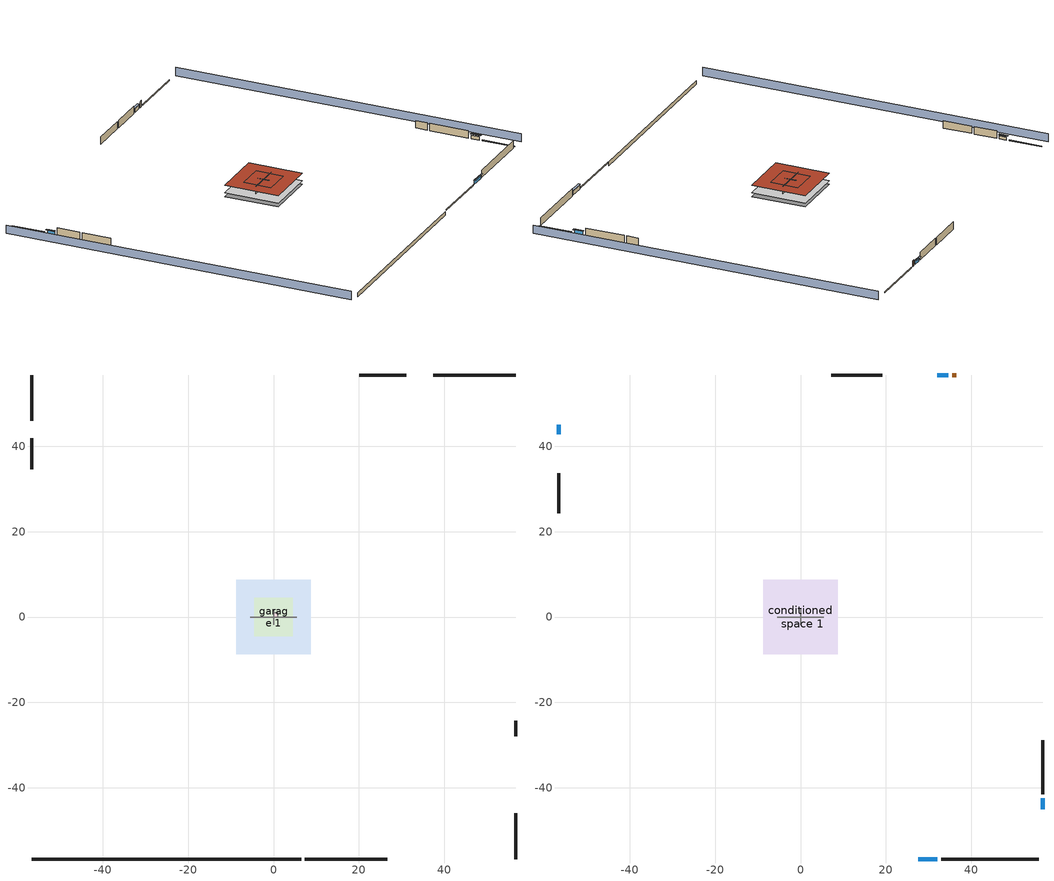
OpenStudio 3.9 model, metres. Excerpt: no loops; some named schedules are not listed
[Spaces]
garage 1
 floor foundation (Slab1 construction): -4.48,-4.48 -4.48,4.48 4.48,4.48 4.48,-4.48 z0
 wall outside (Wall1 construction): -56.73,41.94 -56.73,34.62 z0.3:2.74
 wall outside (Wall2 construction): 31.07,56.73 20.1,56.73 z0.3:2.74
 wall outside (Wall9 construction): 56.73,-27.97 56.73,-24.31 z0.3:2.74
 wall to conditioned space 1 (Wall5 construction Reversed): -5.49,0 5.49,0 z0.3:2.74
 wall to conditioned space 1 (Wall6 construction Reversed): 0,-1.83 0,1.83 z0.3:2.74
 roof outside (Roof1 construction): -4.48,4.48 -4.48,-4.48 4.48,-4.48 4.48,4.48 z2.74
crawlspace - vented 1
 floor foundation (Slab2 construction): -8.77,-8.77 -8.77,8.77 8.77,8.77 8.77,-8.77 z-0.91
 wall outside (RimJoist1 construction): 7.38,-56.73 26.68,-56.73 z0.3:0.61
 wall outside (RimJoist2 construction): -56.73,56.73 -56.73,46.03 z0.3:0.61
 wall outside (RimJoist3 construction): 56.73,56.73 37.44,56.73 z0.3:0.61
 wall outside (RimJoist4 construction): 56.73,-56.73 56.73,-46.03 z0.3:0.61
 wall foundation (FoundationWall1 construction): -56.73,-56.73 6.45,-56.73 z-0.91:0.3
central ac and furnace airloop ret air space
 floor adiabatic (AdiabaticConst): 0,0 0,1 1,1 1,0 z0
 wall adiabatic (AdiabaticConst): 0,1 0,0 1,0 1,1 0,1 z0:1
 ceiling adiabatic (AdiabaticConst): 1,0 1,1 0,1 0,0 z1
conditioned space 1
 floor to crawlspace - vented 1 (Floor1 construction): -8.77,-8.77 -8.77,8.77 8.77,8.77 8.77,-8.77 z0.3
 wall outside (Wall3 construction): 33.04,-56.73 55.8,-56.73 z0.3:2.74
 wall outside (Wall4 construction): -56.73,33.7 -56.73,24.38 z0.3:2.74
 wall outside (Wall7 construction): 19.17,56.73 7.16,56.73 z0.3:2.74
 wall outside (Wall8 construction): 56.73,-41.54 56.73,-28.89 z0.3:2.74
 wall outside (AdiabaticWallConstruction): 27.6,-56.73 32.11,-56.73 z0.3:1.52; -56.73,45.1 -56.73,42.87 z0.3:1.31; 34.67,56.73 32,56.73 / 56.73,-45.1 56.73,-42.47 z0.3:1.46
 wall outside (AdiabaticWallConstruction 1): 36.51,56.73 35.59,56.73 z0.3:2.34
 window (WindowConstruction): 27.61,-56.73 32.11,-56.73 z0.3:1.52
 window (WindowConstruction 1): -56.73,45.1 -56.73,42.87 z0.3:1.31
 window (WindowConstruction 2): 34.67,56.73 32,56.73 z0.3:1.46
 window (WindowConstruction 3): 56.73,-45.1 56.73,-42.47 z0.3:1.46
 door (Door): 36.51,56.73 35.59,56.73 z0.3:2.34
 roof outside (Roof2 construction): -8.77,8.77 -8.77,-8.77 8.77,-8.77 8.77,8.77 z2.74
shading: 61.3,-56.73 61.3,56.73 / -61.3,56.73 -61.3,-56.73 z0:2.74; 32.41,-56.73 27.3,-56.73 27.3,-57.34 32.41,-57.34 z1.83; -56.73,42.56 -56.73,45.41 -57.34,45.41 -57.34,42.56 z1.62; 31.7,56.73 34.97,56.73 34.97,57.34 31.7,57.34 z1.77; 56.73,-42.17 56.73,-45.41 57.34,-45.41 57.34,-42.17 z1.77
[Site]
Portland Intl Arpt_OR: Latitude {deg}=45.59; Longitude {deg}=-122.6; Time Zone {hr}=-8; Elevation {m}=33; Terrain=Suburbs; Keep Site Location Information=Yes
[Site:GroundTemperature:Shallow]
10.2558, 8.96328, 8.85977, 9.47314, 11.9355, 14.3863, 16.5111, 17.8571, 17.9714, 16.8767, 14.8061, 12.4304
[Site:WaterMainsTemperature]
Calculation Method=Schedule; Temperature Schedule=mains temperature schedule
[Building]
Building 1
[Material] Roughness=Rough
Name | Thickness {m} | Conductivity {W/m-K} | Density {kg/m3} | Specific Heat {J/kg-K} | Thermal Absorptance | Solar Absorptance | Visible Absorptance
asphalt or fiberglass shingles | 0.00635 | 0.162714 | 1121.4 | 1465.45 | 0.9 | 0.85 | 0.85
roof rigid ins | 0.00254769 | 0.029427 | 32.04 | 1214.23 | 0.9 | 0.7 | 0.7
osb sheathing 0.5 in. | 0.0127 | 0.115458 | 512.64 | 1214.23 | 0.9 | 0.6 | 0.6
roof rigid ins 1 | 0.103632 | 0.029427 | 32.04 | 1214.23 | 0.9 | 0.7 | 0.7
osb sheathing 0.75 in. | 0.01905 | 0.115458 | 512.64 | 1214.23 | 0.9 | 0.7 | 0.7
roof stud and cavity | 0.2032 | 0.161866 | 78.34581 | 1123.46 | 0.9 | 0.7 | 0.7
gypsum board | 0.0127 | 0.160291 | 801 | 837.4 | 0.9 | 0.6 | 0.6
composite shingle siding | 0.00635 | 0.162714 | 1121.4 | 1465.45 | 0.9 | 0.7 | 0.7
osb sheathing 0.5 in. 1 | 0.0127 | 0.115458 | 512.64 | 1214.23 | 0.9 | 0.7 | 0.7
wall stud and cavity | 0.1397 | 0.348479 | 139.0536 | 1170.24 | 0.9 | 0.6 | 0.6
wall rigid ins; floor rigid ins | 0.051816 | 0.029427 | 32.04 | 1214.23 | 0.9 | 0.7 | 0.7
wall stud and cavity 1 | 0.1397 | 0.207325 | 139.0536 | 1170.24 | 0.9 | 0.7 | 0.7
wall rigid ins 1; wall rigid ins 2 | 0.051816 | 0.029427 | 32.04 | 1214.23
wall stud and cavity 2 | 0.1397 | 0.222524 | 139.0536 | 1170.24 | 0.9 | 0.7 | 0.7
rim joist stud and cavity | 0.0508 | 0.144151 | 50.32683 | 1063.81 | 0.9 | 0.6 | 0.6
floor stud and cavity | 0.1397 | 0.0972396 | 92.3553 | 1139.71 | 0.9 | 0.7 | 0.7
floor covering | 0.0127 | 0.0433444 | 54.468 | 1339.84 | 0.9 | 0.6 | 0.6
concrete 4.0 in. | 0.1016 | 1.803125 | 2242.8 | 837.4 | 0.9 | 0.7 | 0.7
concrete 8.0 in. | 0.2032 | 1.803125 | 2242.8 | 837.4 | 0.9 | 0.7 | 0.7
soil 0.5 in. | 0.0127 | 1.3848 | 1842.3 | 418.7 | 0.9 | 0.7 | 0.7
wood siding; wood siding 1 | 0.0254 | 0.102417 | 544.68 | 1172.36
wall rigid ins 3 | 0.512978 | 0.029427 | 32.04 | 1214.23 | 0.9 | 0.7 | 0.7
wall stud and cavity 3 | 0.0889 | 0.380278 | 52.3479 | 1209.89 | 0.9 | 0.7 | 0.7
door material | 0.04445 | 0.0612267 | 512.64 | 1214.23 | 0.9 | 0.7 | 0.7
wall stud and cavity 4 | 0.0889 | 0.391764 | 83.0341 | 1211.67 | 0.9 | 0.7 | 0.7
furniture material conditioned space 1; furniture material garage 1 | 0.1524 | 0.115458 | 640.8 | 1214.23 | 0.9 | 0.6 | 0.6
[Construction]
Roof1 construction: asphalt or fiberglass shingles, roof rigid ins, osb sheathing 0.5 in.
Roof2 construction: asphalt or fiberglass shingles, roof rigid ins 1, osb sheathing 0.75 in., roof stud and cavity, gypsum board
Wall1 construction; Wall2 construction; Wall9 construction: composite shingle siding, osb sheathing 0.5 in. 1, wall stud and cavity
Wall3 construction; Wall4 construction: composite shingle siding, wall rigid ins, osb sheathing 0.5 in. 1, wall stud and cavity 1, gypsum board
Wall5 construction Reversed: gypsum board, wall stud and cavity 2, osb sheathing 0.5 in. 1, wall rigid ins 1
Wall6 construction Reversed: gypsum board, wall stud and cavity 2, osb sheathing 0.5 in. 1, wall rigid ins 2
Wall7 construction; Wall8 construction: composite shingle siding, wall rigid ins 2, osb sheathing 0.5 in. 1, wall stud and cavity 1, gypsum board
RimJoist1 construction; RimJoist2 construction; RimJoist3 construction; RimJoist4 construction: composite shingle siding, rim joist stud and cavity
Floor1 construction: floor stud and cavity, floor rigid ins, osb sheathing 0.75 in., floor covering
Slab1 construction: concrete 4.0 in.
FoundationWall1 construction: concrete 8.0 in.
Slab2 construction: soil 0.5 in.
WindowConstruction; WindowConstruction 1; WindowConstruction 2; WindowConstruction 3: WindowMaterial
AdiabaticWallConstruction: wood siding, wall rigid ins 3, wall stud and cavity 3, gypsum board
Door: door material
AdiabaticWallConstruction 1: wood siding 1, wall rigid ins 3, wall stud and cavity 3, gypsum board
PartitionWallConstruction: gypsum board, wall stud and cavity 4, gypsum board
furniture construction conditioned space 1: furniture material conditioned space 1
furniture construction garage 1: furniture material garage 1
AdiabaticConst: Adiabatic
[WindowMaterial:SimpleGlazingSystem]
WindowMaterial: U-Factor {W/m2-K}=2.15764; Solar Heat Gain Coefficient=0.44
[Material:NoMass]
Adiabatic: Roughness=Rough; Thermal Resistance {m2-K/W}=176.1
[ThermalZone] Multiplier=1; Use Ideal Air Loads=No
Name | Volume {m3} | Thermostat
conditioned space | 749.83 | conditioned space temperature setpoint
garage | 195.726
crawlspace - vented | 374.915
central ac and furnace airloop ret air zone | 1
[Sizing:Zone] Zone Cooling Design Supply Air Temperature Input Method=SupplyAirTemperature; Zone Cooling Design Supply Air Temperature {C}=14; Zone Cooling Design Supply Air Temperature Difference {deltaC}=11.11; Zone Heating Design Supply Air Temperature Input Method=SupplyAirTemperature; Zone Heating Design Supply Air Temperature {C}=40; Zone Heating Design Supply Air Temperature Difference {deltaC}=11.11; Zone Cooling Design Supply Air Humidity Ratio {kg-H2O/kg-air}=0.0085; Zone Heating Design Supply Air Humidity Ratio {kg-H2O/kg-air}=0.008; Cooling Design Air Flow Method=DesignDay; Heating Design Air Flow Method=DesignDay; Account for Dedicated Outdoor Air System=No; Dedicated Outdoor Air System Control Strategy=NeutralSupplyAir; Dedicated Outdoor Air Low Setpoint Temperature for Design {C}=autosize; Dedicated Outdoor Air High Setpoint Temperature for Design {C}=autosize; Zone Load Sizing Method=Sensible Load Only No Latent Load; Zone Latent Cooling Design Supply Air Humidity Ratio Input Method=HumidityRatioDifference; Zone Cooling Design Supply Air Humidity Ratio Difference {kgWater/kgDryAir}=0.005; Zone Latent Heating Design Supply Air Humidity Ratio Input Method=HumidityRatioDifference; Zone Humidification Design Supply Air Humidity Ratio Difference {kgWater/kgDryAir}=0.005; Sizing Option=Coincident
garage; crawlspace - vented; central ac and furnace airloop ret air zone
[Space]
Name | Thermal Zone | Volume {m3}
conditioned space 1 | conditioned space | 749.83
garage 1 | garage | 195.726
crawlspace - vented 1 | crawlspace - vented | 374.915
central ac and furnace airloop ret air space | central ac and furnace airloop ret air zone
[ThermostatSetpoint:DualSetpoint]
conditioned space temperature setpoint: Heating Setpoint Temperature Schedule=heating setpoint; Cooling Setpoint Temperature Schedule=cooling setpoint; Temperature Difference Between Cutout And Setpoint {deltaC}=0
[Foundation:Kiva] Wall Depth Below Slab {m}=0.2032
Name | Initial Indoor Air Temperature {C} | Wall Height Above Grade {m}
Foundation Kiva 1 | 13.4258 | 0.1016
Foundation Kiva 2 | 8.24991 | 0.3048
[Foundation:Kiva:Settings]
Soil Conductivity {W/m-K}=1.3848; Soil Density {kg/m3}=1842.3; Soil Specific Heat {J/kg-K}=418.7; Ground Solar Absorptivity=0.9; Ground Thermal Absorptivity=0.9; Ground Surface Roughness {m}=0.03; Far-Field Width {m}=40; Deep-Ground Boundary Condition=ZeroFlux; Deep-Ground Depth {m}=40; Minimum Cell Dimension {m}=0.2; Maximum Cell Growth Coefficient=3; Simulation Timestep=Timestep
[SurfaceProperty:ExposedFoundationPerimeter] Exposed Perimeter Calculation Method=TotalExposedPerimeter
Name | Total Exposed Perimeter {m}
Slab1 | 21.9456
Slab2 | 63.18504
[SurfaceProperty:IncidentSolarMultiplier] Incident Solar Multiplier=1; Incident Solar Multiplier Schedule=trans schedule winter=0.85 summer=0.7
Window1; Window2; Window3; Window4
[InternalMass:Definition] Design Level Calculation Method=SurfaceArea
Name | Construction | Surface Area {m2}
partition wall mass | PartitionWallConstruction | 307.509
furniture mass conditioned space 1 | furniture construction conditioned space 1 | 123.004
furniture mass garage 1 | furniture construction garage 1 | 8.02682
[InternalMass] Multiplier=1
Name | Internal Mass Definition | Space or SpaceType
partition wall mass | partition wall mass | conditioned space 1
furniture mass conditioned space 1 | furniture mass conditioned space 1 | conditioned space 1
furniture mass garage 1 | furniture mass garage 1 | garage 1
[Fan:SystemModel]
central ac and furnace supply fan: Availability Schedule=Always On Discrete; Design Maximum Air Flow Rate {m3/s}=0.442687; Speed Control Method=Discrete; Electric Power Minimum Flow Rate Fraction=0.2; Design Pressure Rise {Pa}=500; Motor Efficiency=1; Motor In Air Stream Fraction=1; Design Electric Power Consumption {W}=autosize; Design Power Sizing Method=PowerPerFlow; Electric Power Per Unit Flow Rate {W/(m3/s)}=1059.44; Electric Power Per Unit Flow Rate Per Unit Pressure {W-s/m3-Pa}=1.66667; Fan Total Efficiency=0.7; Motor Loss Radiative Fraction=0; Speed Flow Fraction 1=0.86034; Speed Electric Power Fraction 1=0.63681; Speed Flow Fraction 2=1; Speed Electric Power Fraction 2=1
[EnergyManagementSystem:Sensor]
Name | Output Variable or Output Meter Index Key | Output Variable or Output Meter
central_ac_and_furnace_supply_fan_s; central_ac_and_furnace_supply_fan_s_1 | central ac and furnace supply fan | Fan Electricity Energy
water_heater_amb_temp | garage | Zone Mean Air Temperature
water_heater_amb_rh | garage | Zone Air Relative Humidity
water_heater_T_set | water heater setpoint | Schedule Value
out_pb_s |  | Site Outdoor Air Barometric Pressure
out_wt_s |  | Site Outdoor Air Humidity Ratio
site_vw_s |  | Site Wind Speed
cool_season | cooling season schedule | Schedule Value
central_ac_and_furnace_airloop_Fan_RTF_s | central ac and furnace supply fan | Fan Runtime Fraction Speed 1
central_ac_and_furnace_airloop_Fan_RTF_s_1 | central ac and furnace supply fan | Fan Runtime Fraction Speed 2
central_ac_and_furnace_airloop_AH_MFR_s | Node 6 | System Node Mass Flow Rate
central_ac_and_furnace_airloop_AH_VFR_s | Node 6 | System Node Current Density Volume Flow Rate
central_ac_and_furnace_airloop_AH_Tout_s | Node 6 | System Node Temperature
central_ac_and_furnace_airloop_AH_Wout_s | Node 6 | System Node Humidity Ratio
central_ac_and_furnace_airloop_RA_T_s | Node 9 | System Node Temperature
central_ac_and_furnace_airloop_Ra_W_s | Node 9 | System Node Humidity Ratio
central_ac_and_furnace_airloop_0_DZ_T_s | crawlspace - vented | Zone Air Temperature
central_ac_and_furnace_airloop_0_DZ_W_s | crawlspace - vented | Zone Mean Air Humidity Ratio
natural_vent_s | natural vent schedule | Schedule Value
htg_sp_s | heating setpoint | Schedule Value
clg_sp_s | cooling setpoint | Schedule Value
mech_vent_range_fan_0_sch_s | mech vent range fan 0 schedule | Schedule Value
mech_vent_bath_fan_0_sch_s | mech vent bath fan 0 schedule | Schedule Value
clothes_dryer_exhaust_0_sch_s | clothes_dryer | Schedule Value
htg_load_cond |  | Heating:EnergyTransfer:Zone:CONDITIONED SPACE
clg_load_cond |  | Cooling:EnergyTransfer:Zone:CONDITIONED SPACE
htg_load_duct |  | Heating:EnergyTransfer:Zone:CENTRAL AC AND FURNACE AIRLOOP RET AIR ZONE
clg_load_duct |  | Cooling:EnergyTransfer:Zone:CENTRAL AC AND FURNACE AIRLOOP RET AIR ZONE
s_conv | Floor1 | Surface Inside Face Convection Heat Gain Energy
s_ig | Floor1 | Surface Inside Face Internal Gains Radiation Heat Gain Energy
s_sol | Floor1 | Surface Inside Face Solar Radiation Heat Gain Energy
s_lgt | Floor1 | Surface Inside Face Lights Radiation Heat Gain Energy
s_surf | Floor1 | Surface Inside Face Net Surface Thermal Radiation Heat Gain Energy
s_conv_1 | Roof2 | Surface Inside Face Convection Heat Gain Energy
s_ig_1 | Roof2 | Surface Inside Face Internal Gains Radiation Heat Gain Energy
s_sol_1 | Roof2 | Surface Inside Face Solar Radiation Heat Gain Energy
s_lgt_1 | Roof2 | Surface Inside Face Lights Radiation Heat Gain Energy
s_surf_1 | Roof2 | Surface Inside Face Net Surface Thermal Radiation Heat Gain Energy
ss_sol | Door1 | Surface Inside Face Solar Radiation Heat Gain Energy
ss_lgt | Door1 | Surface Inside Face Lights Radiation Heat Gain Energy
ss_conv | Door1 | Surface Inside Face Convection Heat Gain Energy
ss_ig | Door1 | Surface Inside Face Internal Gains Radiation Heat Gain Energy
ss_surf | Door1 | Surface Inside Face Net Surface Thermal Radiation Heat Gain Energy
ss_conv_1 | Window1 | Surface Inside Face Convection Heat Gain Energy
ss_ig_1 | Window1 | Surface Inside Face Internal Gains Radiation Heat Gain Energy
ss_surf_1 | Window1 | Surface Inside Face Net Surface Thermal Radiation Heat Gain Energy
ss_trans_in | Window1 | Surface Window Transmitted Solar Radiation Rate
ss_back_out | Window1 | Surface Window Shortwave from Zone Back Out Window Heat Transfer Rate
ss_trans_out | Window1 | Surface Inside Face Initial Transmitted Diffuse Transmitted Out Window Solar Radiation Rate
ss_conv_2 | Window2 | Surface Inside Face Convection Heat Gain Energy
ss_ig_2 | Window2 | Surface Inside Face Internal Gains Radiation Heat Gain Energy
ss_surf_2 | Window2 | Surface Inside Face Net Surface Thermal Radiation Heat Gain Energy
ss_trans_in_1 | Window2 | Surface Window Transmitted Solar Radiation Rate
ss_back_out_1 | Window2 | Surface Window Shortwave from Zone Back Out Window Heat Transfer Rate
ss_trans_out_1 | Window2 | Surface Inside Face Initial Transmitted Diffuse Transmitted Out Window Solar Radiation Rate
ss_conv_3 | Window3 | Surface Inside Face Convection Heat Gain Energy
ss_ig_3 | Window3 | Surface Inside Face Internal Gains Radiation Heat Gain Energy
ss_surf_3 | Window3 | Surface Inside Face Net Surface Thermal Radiation Heat Gain Energy
ss_trans_in_2 | Window3 | Surface Window Transmitted Solar Radiation Rate
ss_back_out_2 | Window3 | Surface Window Shortwave from Zone Back Out Window Heat Transfer Rate
ss_trans_out_2 | Window3 | Surface Inside Face Initial Transmitted Diffuse Transmitted Out Window Solar Radiation Rate
[ElectricEquipment:Definition] Design Level Calculation Method=EquipmentLevel
Name | Design Level {W} | Fraction Latent | Fraction Radiant | Fraction Lost
ceiling fan | 17.6739 | 0 | 0.558 | 0
clothes washer | 576.925 | 0.03 | 0.162 | 0.7
clothes dryer | 5187.84 | 0.015 | 0.081 | 0.85
dishwasher | 601.613 | 0.3 | 0.18 | 0.4
fridge | 45.9075 | 0 | 0.6 | 0
freezer | 194.914 | 0 | 0.6 | 0
cooking range | 43.327 | 0.16 | 0.384 | 0.2
misc tv | 1253.96 | 0 | 0.6 | 0
misc plug loads | 843.17 | 0.021 | 0.558 | 0.049
whole house fan; mech vent house fan | 0 | 0 | 0 | 1
mech vent house fan cfis | 0 | 0 | 0 | 0
mech vent range fan 0 | 30 | 0 | 0 | 1
mech vent bath fan 0 | 45 | 0 | 0 | 1
[ElectricEquipment]
Name | Electric Equipment Definition | Space or SpaceType | Schedule
ceiling fan | ceiling fan | conditioned space 1 | ceiling_fan
clothes washer | clothes washer | conditioned space 1 | clothes_washer
clothes dryer | clothes dryer | conditioned space 1 | clothes_dryer
dishwasher | dishwasher | conditioned space 1 | dishwasher
fridge | fridge | conditioned space 1 | fridge schedule
freezer | freezer | garage 1 | freezer schedule
cooking range | cooking range | conditioned space 1 | cooking_range
misc tv | misc tv | conditioned space 1 | plug_loads_tv
misc plug loads | misc plug loads | conditioned space 1 | plug_loads_other
whole house fan | whole house fan | conditioned space 1 | Always On Discrete
mech vent house fan | mech vent house fan | conditioned space 1 | mech vent house fan schedule
mech vent house fan cfis | mech vent house fan cfis | conditioned space 1 | mech vent house fan cfis schedule
mech vent range fan 0 | mech vent range fan 0 | conditioned space 1 | mech vent range fan 0 schedule
mech vent bath fan 0 | mech vent bath fan 0 | conditioned space 1 | mech vent bath fan 0 schedule
[OtherEquipment:Definition] Design Level Calculation Method=EquipmentLevel
Name | Design Level {W} | Fraction Latent | Fraction Radiant | Fraction Lost
water heater sens; central ac and furnace airloop_0 SupSensLkToCond; central ac and furnace airloop_0 SupCondToLv; central ac and furnace airloop_0 RetCondToRP; central ac and furnace airloop_0 RetSensLkToRP; central ac and furnace airloop_0 SupCondToDZ; central ac and furnace airloop_0 RetCondToDZ; central ac and furnace airloop_0 SupSensLkToDZ; mech vent house fan sensible load | 0 | 0 | 0 | 0
water heater lat; central ac and furnace airloop_0 SupLatLkToCond; central ac and furnace airloop_0 RetLatLkToRP; central ac and furnace airloop_0 SupLatLkToDZ; mech vent house fan latent load | 0 | 1 | 0 | 0
water heater energy adjustment1 | 0.01 | 0 | 0 | 1
clothes dryer 2 | 0 | 0.015 | 0.081 | 0.85
cooking range 2 | 1269.79 | 0.16 | 0.384 | 0.2
general water use sensible | -43.4886 | 0 | 0.6 | 0
general water use latent | 44.1266 | 1 | 0 | 0
[OtherEquipment]
Name | Other Equipment Definition | Space or SpaceType | Schedule | Fuel Type
water heater sens | water heater sens | garage 1 | Always On Discrete
water heater lat | water heater lat | garage 1 | Always On Discrete
water heater energy adjustment1 | water heater energy adjustment1 | garage 1 | Always On Discrete | Electricity
clothes dryer 1 | clothes dryer 2 | conditioned space 1 | clothes_dryer | Electricity
cooking range 1 | cooking range 2 | conditioned space 1 | cooking_range | NaturalGas
general water use sensible | general water use sensible | conditioned space 1 | general water use schedule
general water use latent | general water use latent | conditioned space 1 | general water use schedule
central ac and furnace airloop_0 SupSensLkToCond | central ac and furnace airloop_0 SupSensLkToCond | conditioned space 1 | Always On Discrete
central ac and furnace airloop_0 SupLatLkToCond | central ac and furnace airloop_0 SupLatLkToCond | conditioned space 1 | Always On Discrete
central ac and furnace airloop_0 SupCondToLv | central ac and furnace airloop_0 SupCondToLv | conditioned space 1 | Always On Discrete
central ac and furnace airloop_0 RetCondToRP | central ac and furnace airloop_0 RetCondToRP | central ac and furnace airloop ret air space | Always On Discrete
central ac and furnace airloop_0 RetSensLkToRP | central ac and furnace airloop_0 RetSensLkToRP | central ac and furnace airloop ret air space | Always On Discrete
central ac and furnace airloop_0 RetLatLkToRP | central ac and furnace airloop_0 RetLatLkToRP | central ac and furnace airloop ret air space | Always On Discrete
central ac and furnace airloop_0 SupCondToDZ | central ac and furnace airloop_0 SupCondToDZ | crawlspace - vented 1 | Always On Discrete
central ac and furnace airloop_0 RetCondToDZ | central ac and furnace airloop_0 RetCondToDZ | crawlspace - vented 1 | Always On Discrete
central ac and furnace airloop_0 SupSensLkToDZ | central ac and furnace airloop_0 SupSensLkToDZ | crawlspace - vented 1 | Always On Discrete
central ac and furnace airloop_0 SupLatLkToDZ | central ac and furnace airloop_0 SupLatLkToDZ | crawlspace - vented 1 | Always On Discrete
mech vent house fan sensible load | mech vent house fan sensible load | conditioned space 1 | Always On Discrete
mech vent house fan latent load | mech vent house fan latent load | conditioned space 1 | Always On Discrete
[WaterUse:Equipment:Definition]
Name | Peak Flow Rate {m3/s}
clothes washer | 4.15914e-06
dishwasher | 1.03127e-05
[Lights:Definition] Design Level Calculation Method=LightingLevel; Fraction Radiant=0.6; Fraction Visible=0.2; Return Air Fraction=0
Name | Lighting Level {W}
interior lighting | 490.541
garage lighting | 10.0502
[Lights] Fraction Replaceable=1
Name | Lights Definition | Space or SpaceType | Schedule
interior lighting | interior lighting | conditioned space 1 | lighting_interior
garage lighting | garage lighting | garage 1 | lighting_garage
[Exterior:Lights:Definition]
exterior lighting: Design Level {W}=10.1836
[Exterior:Lights]
exterior lighting: Exterior Lights Definition=exterior lighting; Schedule=exterior lighting schedule
[People:Definition]
occupants: Number of People Calculation Method=People; Number of People {people}=2; Fraction Radiant=0.314171; Sensible Heat Fraction=0.56303; Carbon Dioxide Generation Rate {m3/s-W}=0; Enable ASHRAE 55 Comfort Warnings=No; Mean Radiant Temperature Calculation Type=EnclosureAveraged
[People]
occupants: People Definition=occupants; Space or SpaceType=conditioned space 1; Number of People Schedule=occupants; Activity Level Schedule=occupants activity schedule; Multiplier=1
[ZoneMixing] Schedule=Always On Continuous; Design Flow Rate Calculation Method=Flow/Zone; Design Flow Rate {m3/s}=0
Name | Zone or Space | Source Zone or Space
central ac and furnace airloop_0 ZoneMixDZToCond mix | conditioned space | crawlspace - vented
central ac and furnace airloop_0 ZoneMixCondToDZ mix | crawlspace - vented | conditioned space
[SpaceInfiltration:DesignFlowRate] Schedule=Always On Discrete
Name | Space or SpaceType | Design Flow Rate Calculation Method | Design Flow Rate {m3/s} | Air Changes per Hour {1/hr} | Constant Term Coefficient | Temperature Term Coefficient | Velocity Term Coefficient | Velocity Squared Term Coefficient
natural vent flow; whole house fan flow; infil flow | conditioned space 1 | Flow/Space | 0
infil crawlspace - vented 1 | crawlspace - vented 1 | AirChanges/Hour |  | 2.6013 | 1 | 0 | 0 | 0
crawlspace_vented 1 duct leakage imbalance infil flow | crawlspace - vented 1 | Flow/Space | 0
[SpaceInfiltration:EffectiveLeakageArea]
infil garage 1: Space or SpaceType=garage 1; Schedule=Always On Discrete; Effective Air Leakage Area {cm2}=611.633; Stack Coefficient=0.000129147; Wind Coefficient=4.64657e-05
